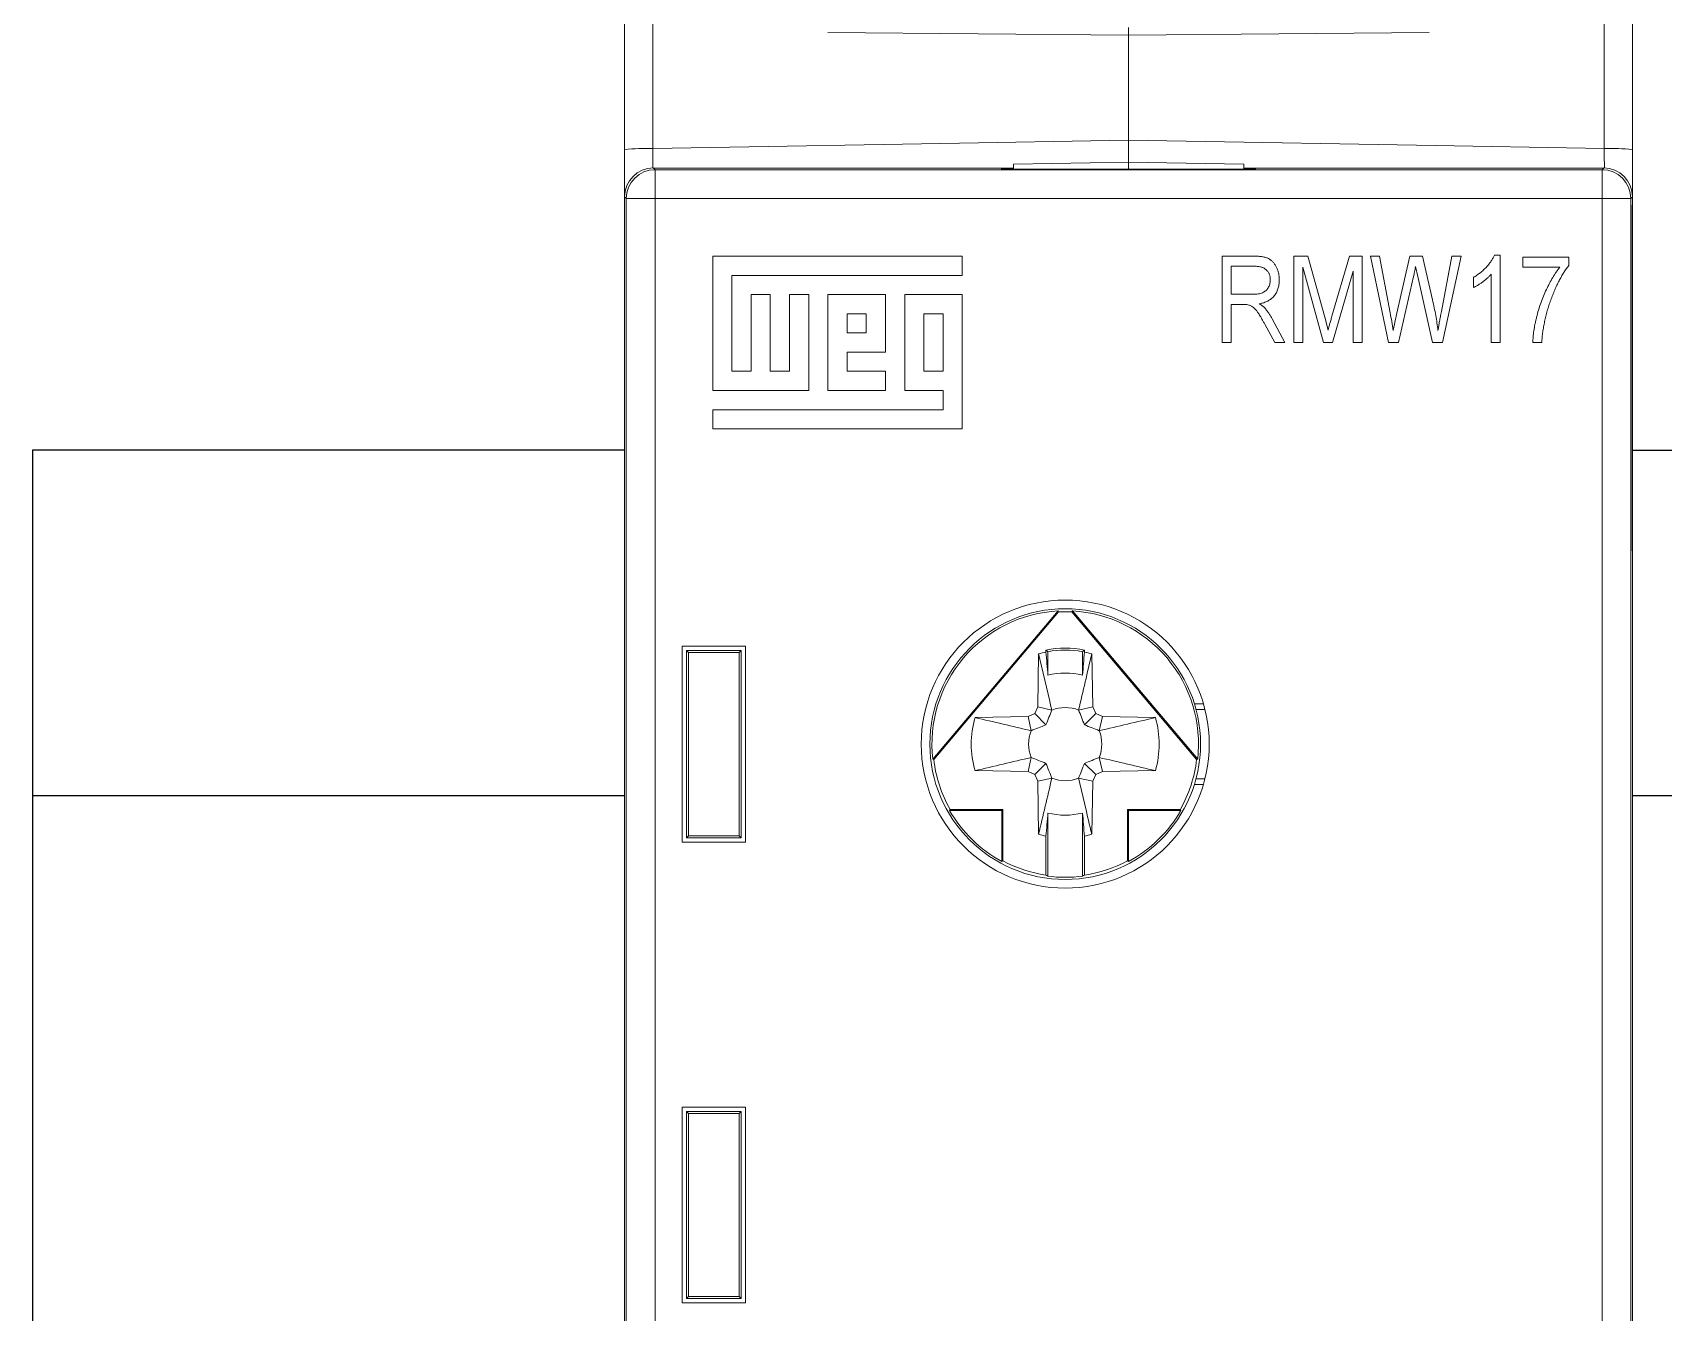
# Model space of a CAD drawing. Header units: millimetres. Extents: x -72 to 2978, y -1067 to 2817.
# Drawn here: x 61.5 to 89.82, y 1985.86 to 2008.08 of the extents above; entities that cross this region are included whole.
import ezdxf

# ---------------------------------------------------------------- set-up
doc = ezdxf.new("R2010")
doc.units = ezdxf.units.MM

msp = doc.modelspace()

# ---------------------------------------------------------------- linework, layer by layer
at = {"color": 7, "linetype": 'Continuous', "lineweight": 15}
for p, q in [((71.781, 2006.048), (71.781, 2013.777)), ((72.272, 2013.801), (72.272, 2006.066)), ((88.79, 2006.066), (88.79, 2013.801)), ((89.281, 2013.777), (89.281, 2006.048)), ((80.531, 2008.033), (75.31, 2008.078)), ((80.531, 2008.033), (85.751, 2008.078)), ((80.531, 2008.033), (80.531, 2006.21)), ((72.281, 2005.728), (72.31, 2005.699)), ((78.531, 2005.728), (72.281, 2005.728)), ((72.31, 2005.199), (72.31, 2005.699)), ((72.31, 2005.699), (88.752, 2005.699)), ((78.325, 2005.718), (78.325, 2005.708)), ((78.531, 2005.718), (78.325, 2005.718)), ((78.325, 2005.708), (78.325, 2005.718)), ((78.325, 2005.708), (82.737, 2005.708)), ((78.531, 2005.793), (80.531, 2005.828)), ((78.531, 2005.708), (78.531, 2005.793)), ((80.531, 2005.828), (80.531, 2005.708)), ((80.531, 2005.828), (82.531, 2005.793)), ((82.531, 2005.793), (82.531, 2005.708)), ((88.781, 2005.728), (82.531, 2005.728)), ((82.737, 2005.718), (82.531, 2005.718)), ((82.737, 2005.708), (82.737, 2005.718)), ((82.737, 2005.708), (82.737, 2005.718)), ((88.752, 2005.699), (88.781, 2005.728)), ((88.752, 2005.199), (88.752, 2005.699)), ((71.81, 2005.199), (71.781, 2005.228)), ((71.781, 2005.228), (71.781, 1961.428)), ((72.31, 2005.199), (71.81, 2005.199)), ((71.81, 1961.457), (71.81, 2005.199)), ((88.752, 2005.199), (72.31, 2005.199)), ((72.31, 2005.199), (72.31, 1961.457)), ((88.752, 1961.457), (88.752, 2005.199)), ((89.252, 2005.199), (88.752, 2005.199)), ((89.281, 2005.228), (89.252, 2005.199)), ((89.252, 2005.199), (89.252, 1961.457)), ((89.281, 1961.428), (89.281, 2005.228)), ((71.781, 2005.084), (71.781, 1961.572)), ((89.281, 1961.572), (89.281, 2005.084)), ((77.644, 2004.199), (73.31, 2004.199)), ((73.31, 2004.199), (73.31, 2001.865)), ((77.644, 2003.865), (77.644, 2004.199)), ((82.154, 2002.699), (82.154, 2004.199)), ((82.154, 2004.199), (82.705, 2004.199)), ((82.31, 2004.023), (82.31, 2003.536)), ((82.716, 2004.023), (82.31, 2004.023)), ((83.401, 2004.199), (83.645, 2004.199)), ((83.401, 2002.699), (83.401, 2004.199)), ((83.557, 2004.008), (83.557, 2002.699)), ((83.914, 2002.699), (83.557, 2004.008)), ((83.645, 2004.199), (83.937, 2003.137)), ((84.063, 2003.155), (84.369, 2004.199)), ((84.369, 2004.199), (84.589, 2004.199)), ((84.589, 2004.199), (84.589, 2002.699)), ((85.045, 2002.699), (84.732, 2004.199)), ((84.732, 2004.199), (84.89, 2004.199)), ((84.89, 2004.199), (85.074, 2003.215)), ((85.181, 2003.186), (85.417, 2004.199)), ((85.417, 2004.199), (85.634, 2004.199)), ((85.553, 2003.842), (85.515, 2004.018)), ((85.634, 2004.199), (85.809, 2003.44)), ((85.962, 2003.235), (86.147, 2004.199)), ((86.305, 2004.199), (85.983, 2002.699)), ((86.147, 2004.199), (86.305, 2004.199)), ((86.884, 2004.218), (86.985, 2004.218)), ((86.985, 2004.218), (86.985, 2002.699)), ((87.375, 2004.004), (87.375, 2004.179)), ((87.375, 2004.179), (88.174, 2004.179)), ((88.018, 2004.004), (87.375, 2004.004)), ((88.174, 2004.179), (88.174, 2004.036)), ((73.644, 2003.865), (77.644, 2003.865)), ((73.644, 2002.199), (73.644, 2003.865)), ((84.433, 2003.937), (84.073, 2002.699)), ((84.433, 2002.699), (84.433, 2003.937)), ((85.479, 2003.842), (85.216, 2002.699)), ((85.811, 2002.699), (85.553, 2003.842)), ((86.518, 2003.653), (86.518, 2003.829)), ((86.829, 2002.699), (86.829, 2003.887)), ((74.31, 2003.532), (73.977, 2003.532)), ((73.977, 2003.532), (73.977, 2002.199)), ((74.31, 2002.199), (74.31, 2003.532)), ((74.644, 2003.532), (74.644, 2002.199)), ((74.977, 2003.532), (74.644, 2003.532)), ((74.977, 2001.865), (74.977, 2003.532)), ((75.31, 2003.532), (75.31, 2001.865)), ((76.31, 2003.532), (75.31, 2003.532)), ((76.31, 2002.532), (76.31, 2003.532)), ((76.644, 2003.532), (76.644, 2001.865)), ((77.644, 2003.532), (76.644, 2003.532)), ((77.644, 2001.199), (77.644, 2003.532)), ((82.31, 2003.536), (82.676, 2003.536)), ((75.644, 2003.199), (75.644, 2002.865)), ((75.977, 2003.199), (75.644, 2003.199)), ((75.977, 2002.865), (75.977, 2003.199)), ((77.31, 2003.199), (76.977, 2003.199)), ((76.977, 2003.199), (76.977, 2002.199)), ((77.31, 2002.199), (77.31, 2003.199)), ((82.509, 2003.361), (82.31, 2003.361)), ((82.31, 2003.361), (82.31, 2002.699)), ((83.937, 2003.137), (83.995, 2002.915)), ((85.125, 2002.908), (85.181, 2003.186)), ((75.644, 2002.865), (75.977, 2002.865)), ((83.068, 2002.699), (82.895, 2003.02)), ((83.026, 2003.109), (83.245, 2002.699)), ((82.31, 2002.699), (82.154, 2002.699)), ((83.245, 2002.699), (83.068, 2002.699)), ((83.557, 2002.699), (83.401, 2002.699)), ((84.073, 2002.699), (83.914, 2002.699)), ((84.589, 2002.699), (84.433, 2002.699)), ((85.216, 2002.699), (85.045, 2002.699)), ((85.983, 2002.699), (85.811, 2002.699)), ((86.985, 2002.699), (86.829, 2002.699)), ((87.706, 2002.699), (87.55, 2002.699)), ((75.644, 2002.199), (75.644, 2002.532)), ((75.644, 2002.532), (76.31, 2002.532)), ((73.977, 2002.199), (73.644, 2002.199)), ((74.644, 2002.199), (74.31, 2002.199)), ((76.31, 2002.199), (75.644, 2002.199)), ((76.31, 2001.865), (76.31, 2002.199)), ((76.977, 2002.199), (77.31, 2002.199)), ((73.31, 2001.865), (74.977, 2001.865)), ((75.31, 2001.865), (76.31, 2001.865)), ((76.644, 2001.865), (77.31, 2001.865)), ((77.31, 2001.865), (77.31, 2001.532)), ((73.31, 2001.532), (73.31, 2001.199)), ((77.31, 2001.532), (73.31, 2001.532)), ((73.31, 2001.199), (77.644, 2001.199)), ((77.131, 1995.466), (79.307, 1998.04)), ((79.315, 1998.023), (79.307, 1998.04)), ((79.555, 1998.04), (79.547, 1998.023)), ((79.555, 1998.04), (81.731, 1995.466)), ((77.149, 1995.461), (79.315, 1998.023)), ((79.547, 1998.023), (81.713, 1995.461)), ((72.781, 1997.428), (73.881, 1997.428)), ((72.781, 1994.028), (72.781, 1997.428)), ((72.891, 1997.318), (72.856, 1997.353)), ((72.856, 1997.353), (72.856, 1994.103)), ((73.806, 1997.353), (72.856, 1997.353)), ((72.891, 1997.318), (72.891, 1994.138)), ((73.771, 1997.318), (72.891, 1997.318)), ((73.771, 1997.318), (73.806, 1997.353)), ((73.771, 1994.138), (73.771, 1997.318)), ((73.806, 1994.103), (73.806, 1997.353)), ((73.881, 1997.428), (73.881, 1994.028)), ((78.97, 1997.294), (78.954, 1996.373)), ((79.096, 1997.361), (79.096, 1997.325)), ((79.131, 1997.332), (79.131, 1996.924)), ((79.731, 1996.924), (79.731, 1997.332)), ((79.766, 1997.325), (79.766, 1997.361)), ((79.908, 1996.373), (79.892, 1997.294)), ((78.954, 1996.373), (78.902, 1996.257)), ((78.954, 1996.373), (79.198, 1996.319)), ((79.908, 1996.373), (79.663, 1996.319)), ((79.96, 1996.257), (79.908, 1996.373)), ((81.674, 1996.428), (81.831, 1996.428)), ((78.786, 1996.205), (77.865, 1996.189)), ((78.902, 1996.257), (78.786, 1996.205)), ((78.786, 1996.205), (78.84, 1995.961)), ((78.902, 1996.257), (79.096, 1996.063)), ((79.96, 1996.257), (79.766, 1996.063)), ((80.076, 1996.205), (79.96, 1996.257)), ((80.076, 1996.205), (80.022, 1995.961)), ((80.997, 1996.189), (80.076, 1996.205)), ((81.703, 1996.328), (81.858, 1996.328)), ((78.786, 1995.251), (78.84, 1995.495)), ((80.076, 1995.251), (80.022, 1995.495)), ((77.131, 1995.466), (77.149, 1995.461)), ((77.865, 1995.267), (78.786, 1995.251)), ((78.786, 1995.251), (78.902, 1995.199)), ((78.902, 1995.199), (79.096, 1995.393)), ((78.902, 1995.199), (78.954, 1995.083)), ((79.96, 1995.199), (79.766, 1995.393)), ((79.908, 1995.083), (79.96, 1995.199)), ((79.96, 1995.199), (80.076, 1995.251)), ((80.076, 1995.251), (80.997, 1995.267)), ((81.713, 1995.461), (81.731, 1995.466)), ((78.954, 1995.083), (79.198, 1995.137)), ((78.954, 1995.083), (78.97, 1994.162)), ((79.908, 1995.083), (79.663, 1995.137)), ((79.892, 1994.162), (79.908, 1995.083)), ((81.831, 1995.028), (81.674, 1995.028)), ((81.858, 1995.128), (81.703, 1995.128)), ((77.432, 1994.595), (77.422, 1994.578)), ((78.331, 1994.578), (77.422, 1994.578)), ((78.348, 1994.595), (77.432, 1994.595)), ((78.331, 1994.578), (78.348, 1994.595)), ((78.331, 1993.691), (78.331, 1994.578)), ((78.348, 1993.701), (78.348, 1994.595)), ((79.131, 1994.532), (79.131, 1993.436)), ((79.731, 1993.436), (79.731, 1994.532)), ((80.513, 1994.595), (80.513, 1993.701)), ((81.43, 1994.595), (80.513, 1994.595)), ((80.531, 1994.578), (80.513, 1994.595)), ((81.44, 1994.578), (80.531, 1994.578)), ((80.531, 1994.578), (80.531, 1993.691)), ((72.891, 1994.138), (72.856, 1994.103)), ((72.856, 1994.103), (73.806, 1994.103)), ((72.891, 1994.138), (73.771, 1994.138)), ((73.771, 1994.138), (73.806, 1994.103)), ((79.096, 1994.131), (79.096, 1993.455)), ((79.766, 1993.455), (79.766, 1994.131)), ((73.881, 1994.028), (72.781, 1994.028)), ((78.331, 1993.691), (78.348, 1993.701)), ((80.513, 1993.701), (80.531, 1993.691)), ((72.781, 1989.428), (73.881, 1989.428)), ((72.781, 1986.028), (72.781, 1989.428)), ((72.891, 1989.318), (72.856, 1989.353)), ((72.856, 1989.353), (72.856, 1986.103)), ((73.806, 1989.353), (72.856, 1989.353)), ((72.891, 1989.318), (72.891, 1986.138)), ((73.771, 1989.318), (72.891, 1989.318)), ((73.771, 1989.318), (73.806, 1989.353)), ((73.771, 1986.138), (73.771, 1989.318)), ((73.806, 1986.103), (73.806, 1989.353)), ((73.881, 1989.428), (73.881, 1986.028)), ((72.891, 1986.138), (72.856, 1986.103)), ((72.891, 1986.138), (73.771, 1986.138)), ((73.771, 1986.138), (73.806, 1986.103)), ((73.881, 1986.028), (72.781, 1986.028)), ((72.856, 1986.103), (73.806, 1986.103))]:
    msp.add_line(p, q, dxfattribs=at)
at = {"color": 102, "linetype": 'Continuous', "lineweight": 15}
msp.add_line((80.531, 2008.033), (80.531, 2008.168), dxfattribs=at)
msp.add_line((89.281, 1999.084), (89.281, 2005.084))
at = {"color": 6}
for p, q in [((71.781, 2000.828), (61.501, 2000.828)), ((61.501, 2000.828), (61.501, 1994.828)), ((71.781, 1994.828), (61.501, 1994.828)), ((61.501, 1994.828), (61.501, 1965.828))]:
    msp.add_line(p, q, dxfattribs=at)
at = {"color": 6, "linetype": 'ByBlock'}
for p, q in [((89.281, 2000.828), (95.435, 2000.828)), ((95.435, 1994.828), (89.281, 1994.828))]:
    msp.add_line(p, q, dxfattribs=at)
at = {"color": 7, "linetype": 'Continuous', "lineweight": 15, "flags": 128}
for points in [[(72.272, 2006.066), (73.272, 2006.083), (77.271, 2006.153), (80.531, 2006.21)], [(80.531, 2006.21), (81.531, 2006.192), (85.529, 2006.123), (88.79, 2006.066)], [(81.44, 1994.578), (81.435, 1994.587), (81.43, 1994.595)]]:
    msp.add_lwpolyline(points, dxfattribs=at)
at = {"color": 7, "linetype": 'Continuous', "lineweight": 15}
for radius in [2.5, 2.35]:
    msp.add_circle((79.431, 1995.728), radius, dxfattribs=at)
for centre, radius, start, end in [((72.151, 2002.644), 3.424, 87.9713, 96.2035), ((88.911, 2002.644), 3.424, 83.7965, 92.0287), ((72.31, 2005.199), 0.5, 90.0017, 179.9984), ((88.752, 2005.199), 0.5, 0.0016, 89.9983), ((79.431, 1995.728), 2.315, 93.0745, 186.4936), ((79.431, 1995.728), 2.315, 353.5064, 86.9255), ((79.431, 1995.728), 2.298, 87.1131, 92.8869), ((79.431, 1995.728), 1.632, 101.8415, 106.4118), ((79.431, 1995.728), 1.667, 78.4101, 101.5899), ((79.431, 1995.728), 1.632, 79.4085, 100.5915), ((79.431, 1995.728), 1.632, 73.5882, 78.1585), ((79.431, 1995.728), 1.233, 75.9215, 104.0785), ((79.431, 1995.728), 0.635, 68.5164, 111.4836), ((79.431, 1995.728), 1.632, 163.5882, 196.4118), ((79.431, 1995.728), 1.632, 343.5882, 16.4118), ((79.431, 1995.728), 0.635, 158.5164, 201.4836), ((79.431, 1995.728), 0.635, 338.5164, 21.4836), ((79.431, 1995.728), 2.298, 186.6813, 209.5325), ((79.431, 1995.728), 2.298, 330.4675, 353.3187), ((79.431, 1995.728), 0.635, 248.5164, 291.4836), ((79.431, 1995.728), 2.315, 209.7846, 241.6313), ((79.431, 1995.728), 1.233, 255.9215, 284.0785), ((79.431, 1995.728), 2.315, 298.3687, 330.2154), ((79.431, 1995.728), 1.632, 253.5882, 258.1585), ((79.431, 1995.728), 1.632, 281.8415, 286.4118), ((79.431, 1995.728), 2.298, 241.8906, 261.6181), ((79.431, 1995.728), 2.298, 278.3819, 298.1094), ((79.431, 1995.728), 2.312, 262.5431, 277.4569)]:
    msp.add_arc(centre, radius, start, end, dxfattribs=at)
for centre, major_axis, ratio, start_param, end_param in [((72.281, 2005.228), (-0.354, 0.354), 0.999973, 5.497801, 7.06857), ((88.781, 2005.228), (0.354, 0.354), 0.999973, 5.497801, 7.06857), ((80.588, 1995.728), (2.894, 0), 0.916608, 4.17078, 4.184807), ((78.274, 1995.728), (2.894, 0), 0.916608, 5.239971, 5.253998)]:
    msp.add_ellipse(centre, major_axis=major_axis, ratio=ratio, start_param=start_param, end_param=end_param, dxfattribs=at)
for points, knots in [([(71.781, 2006.048), (71.781, 2005.986), (71.781, 2005.813), (71.781, 2005.547), (71.781, 2005.324), (71.781, 2005.251), (71.781, 2005.228)], [0, 0, 0, 0, 0.183153, 0.515053, 0.846973, 1, 1, 1, 1]), ([(80.531, 2006.21), (80.531, 2006.154), (80.531, 2006.043), (80.531, 2005.903), (80.531, 2005.844), (80.531, 2005.818)], [0, 0, 0, 0, 0.359008, 0.718015, 1, 1, 1, 1]), ([(80.531, 2005.818), (80.531, 2005.824), (80.531, 2005.856), (80.531, 2005.96), (80.531, 2006.092), (80.531, 2006.179), (80.531, 2006.21)], [0, 0, 0, 0, 0.087417, 0.44514, 0.802841, 1, 1, 1, 1]), ([(89.281, 2005.228), (89.281, 2005.291), (89.281, 2005.419), (89.281, 2005.713), (89.281, 2005.936), (89.281, 2006.048)], [0, 0, 0, 0, 0.322195, 0.661098, 1, 1, 1, 1]), ([(82.705, 2004.199), (82.719, 2004.199), (82.746, 2004.198), (82.785, 2004.196), (82.821, 2004.193), (82.855, 2004.189), (82.885, 2004.182), (82.913, 2004.175), (82.938, 2004.167), (82.967, 2004.153), (83.001, 2004.132), (83.037, 2004.1), (83.068, 2004.06), (83.096, 2004.015), (83.12, 2003.963), (83.136, 2003.908), (83.146, 2003.848), (83.147, 2003.806), (83.148, 2003.785)], [0, 0, 0, 0, 0.059861, 0.115867, 0.168079, 0.216582, 0.261137, 0.301832, 0.339688, 0.374291, 0.44084, 0.509232, 0.581286, 0.658766, 0.739724, 0.822665, 0.908999, 1, 1, 1, 1]), ([(82.992, 2003.784), (82.992, 2003.793), (82.991, 2003.811), (82.988, 2003.837), (82.982, 2003.861), (82.975, 2003.884), (82.965, 2003.905), (82.953, 2003.925), (82.939, 2003.943), (82.923, 2003.96), (82.904, 2003.975), (82.884, 2003.988), (82.861, 2003.999), (82.836, 2004.008), (82.809, 2004.015), (82.78, 2004.02), (82.749, 2004.023), (82.727, 2004.023), (82.716, 2004.023)], [0, 0, 0, 0, 0.065327, 0.127357, 0.18677, 0.244741, 0.300513, 0.356097, 0.411409, 0.467417, 0.524221, 0.583217, 0.643559, 0.706897, 0.774123, 0.84489, 0.920043, 1, 1, 1, 1]), ([(85.515, 2004.018), (85.512, 2004.002), (85.506, 2003.971), (85.497, 2003.925), (85.488, 2003.883), (85.482, 2003.855), (85.479, 2003.842)], [0, 0, 0, 0, 0.270605, 0.527888, 0.770564, 1, 1, 1, 1]), ([(86.518, 2003.829), (86.539, 2003.841), (86.581, 2003.866), (86.639, 2003.91), (86.695, 2003.957), (86.745, 2004.008), (86.79, 2004.061), (86.829, 2004.113), (86.861, 2004.165), (86.877, 2004.201), (86.884, 2004.218)], [0, 0, 0, 0, 0.135284, 0.26941, 0.402801, 0.536191, 0.665211, 0.785343, 0.896318, 1, 1, 1, 1]), ([(87.55, 2002.699), (87.551, 2002.715), (87.552, 2002.747), (87.556, 2002.797), (87.561, 2002.85), (87.568, 2002.904), (87.577, 2002.959), (87.588, 2003.017), (87.601, 2003.077), (87.62, 2003.159), (87.648, 2003.262), (87.688, 2003.384), (87.733, 2003.502), (87.784, 2003.616), (87.838, 2003.725), (87.895, 2003.826), (87.954, 2003.919), (87.997, 2003.976), (88.018, 2004.004)], [0, 0, 0, 0, 0.034222, 0.069813, 0.107007, 0.145882, 0.186019, 0.227874, 0.271427, 0.316576, 0.408093, 0.498715, 0.588596, 0.678127, 0.765339, 0.847918, 0.925972, 1, 1, 1, 1]), ([(88.174, 2004.036), (88.159, 2004.016), (88.129, 2003.976), (88.086, 2003.911), (88.045, 2003.842), (88.006, 2003.769), (87.967, 2003.692), (87.93, 2003.61), (87.895, 2003.523), (87.861, 2003.434), (87.829, 2003.342), (87.8, 2003.249), (87.776, 2003.157), (87.755, 2003.065), (87.737, 2002.973), (87.723, 2002.882), (87.712, 2002.79), (87.708, 2002.729), (87.706, 2002.699)], [0, 0, 0, 0, 0.051765, 0.105365, 0.161209, 0.219212, 0.279359, 0.342018, 0.40698, 0.474589, 0.542816, 0.610255, 0.676789, 0.742504, 0.807531, 0.872125, 0.936173, 1, 1, 1, 1]), ([(82.676, 2003.536), (82.694, 2003.537), (82.73, 2003.537), (82.779, 2003.542), (82.821, 2003.55), (82.856, 2003.562), (82.887, 2003.578), (82.913, 2003.598), (82.936, 2003.621), (82.956, 2003.649), (82.972, 2003.679), (82.983, 2003.712), (82.991, 2003.747), (82.992, 2003.772), (82.992, 2003.784)], [0, 0, 0, 0, 0.122755, 0.230056, 0.322791, 0.40207, 0.47475, 0.545845, 0.616658, 0.689747, 0.764806, 0.840517, 0.918295, 1, 1, 1, 1]), ([(83.148, 2003.785), (83.147, 2003.771), (83.147, 2003.744), (83.143, 2003.704), (83.136, 2003.666), (83.126, 2003.63), (83.113, 2003.596), (83.098, 2003.564), (83.079, 2003.534), (83.058, 2003.506), (83.035, 2003.481), (83.008, 2003.458), (82.979, 2003.437), (82.948, 2003.419), (82.914, 2003.403), (82.877, 2003.39), (82.838, 2003.379), (82.811, 2003.373), (82.797, 2003.371)], [0, 0, 0, 0, 0.070124, 0.136973, 0.201515, 0.263247, 0.323812, 0.382633, 0.440984, 0.498977, 0.557187, 0.615133, 0.67446, 0.734991, 0.797237, 0.861968, 0.929489, 1, 1, 1, 1]), ([(86.829, 2003.887), (86.82, 2003.876), (86.8, 2003.853), (86.766, 2003.821), (86.727, 2003.787), (86.685, 2003.755), (86.642, 2003.724), (86.599, 2003.696), (86.558, 2003.672), (86.531, 2003.659), (86.518, 2003.653)], [0, 0, 0, 0, 0.111569, 0.231228, 0.361627, 0.501035, 0.640157, 0.769329, 0.889276, 1, 1, 1, 1]), ([(85.809, 2003.44), (85.819, 2003.394), (85.839, 2003.304), (85.865, 2003.169), (85.887, 2003.038), (85.899, 2002.951), (85.904, 2002.908)], [0, 0, 0, 0, 0.260311, 0.513506, 0.759855, 1, 1, 1, 1]), ([(82.895, 2003.02), (82.887, 2003.035), (82.871, 2003.063), (82.848, 2003.104), (82.827, 2003.141), (82.807, 2003.174), (82.789, 2003.202), (82.773, 2003.227), (82.758, 2003.247), (82.74, 2003.268), (82.719, 2003.29), (82.694, 2003.312), (82.669, 2003.329), (82.644, 2003.342), (82.616, 2003.351), (82.585, 2003.357), (82.548, 2003.36), (82.522, 2003.361), (82.509, 2003.361)], [0, 0, 0, 0, 0.092728, 0.177366, 0.254414, 0.323889, 0.385354, 0.438553, 0.484631, 0.522952, 0.588828, 0.648611, 0.702575, 0.751873, 0.802247, 0.860186, 0.925559, 1, 1, 1, 1]), ([(82.797, 2003.371), (82.807, 2003.365), (82.827, 2003.354), (82.853, 2003.337), (82.876, 2003.319), (82.889, 2003.307), (82.895, 2003.301)], [0, 0, 0, 0, 0.289711, 0.551497, 0.788143, 1, 1, 1, 1]), ([(82.895, 2003.301), (82.907, 2003.286), (82.932, 2003.257), (82.965, 2003.21), (82.997, 2003.161), (83.016, 2003.126), (83.026, 2003.109)], [0, 0, 0, 0, 0.245563, 0.493888, 0.744613, 1, 1, 1, 1]), ([(83.995, 2002.915), (83.997, 2002.922), (84.001, 2002.937), (84.008, 2002.961), (84.015, 2002.988), (84.023, 2003.017), (84.032, 2003.048), (84.042, 2003.081), (84.052, 2003.117), (84.059, 2003.142), (84.063, 2003.155)], [0, 0, 0, 0, 0.090712, 0.190611, 0.302053, 0.422037, 0.551217, 0.690772, 0.840366, 1, 1, 1, 1]), ([(85.074, 2003.215), (85.083, 2003.165), (85.102, 2003.063), (85.117, 2002.96), (85.125, 2002.908)], [0, 0, 0, 0, 0.497105, 1, 1, 1, 1]), ([(85.904, 2002.908), (85.908, 2002.933), (85.916, 2002.985), (85.93, 2003.065), (85.945, 2003.148), (85.956, 2003.205), (85.962, 2003.235)], [0, 0, 0, 0, 0.229818, 0.473981, 0.729798, 1, 1, 1, 1])]:
    msp.add_open_spline(points, degree=3, knots=knots, dxfattribs=at)
at = {"color": 102, "linetype": 'Continuous', "lineweight": 15}
for points, knots in [([(72.269, 2005.725), (72.269, 2005.755), (72.269, 2005.824), (72.27, 2005.949), (72.272, 2006.035), (72.272, 2006.066)], [0, 0, 0, 0, 0.325567, 0.760139, 1, 1, 1, 1]), ([(88.79, 2006.066), (88.79, 2006.011), (88.792, 2005.9), (88.793, 2005.782), (88.793, 2005.738), (88.793, 2005.729)], [0, 0, 0, 0, 0.440566, 0.881035, 1, 1, 1, 1])]:
    msp.add_open_spline(points, degree=3, knots=knots, dxfattribs=at)
at = {"color": 7, "linetype": 'Continuous', "lineweight": 15}
for points in [[(78.97, 1997.294), (79.046, 1996.969), (79.122, 1996.646), (79.198, 1996.319)], [(79.096, 1997.361), (79.108, 1997.352), (79.119, 1997.342), (79.131, 1997.332)], [(79.131, 1996.924), (79.119, 1997.058), (79.108, 1997.192), (79.096, 1997.325)], [(79.663, 1996.319), (79.74, 1996.646), (79.816, 1996.969), (79.892, 1997.294)], [(79.766, 1997.361), (79.754, 1997.352), (79.743, 1997.342), (79.731, 1997.332)], [(79.766, 1997.325), (79.754, 1997.192), (79.743, 1997.058), (79.731, 1996.924)], [(78.84, 1995.961), (78.513, 1996.037), (78.189, 1996.113), (77.865, 1996.189)], [(78.84, 1995.961), (78.923, 1995.993), (79.007, 1996.026), (79.096, 1996.063)], [(79.198, 1996.319), (79.166, 1996.236), (79.133, 1996.152), (79.096, 1996.063)], [(79.663, 1996.319), (79.696, 1996.236), (79.729, 1996.152), (79.766, 1996.063)], [(80.022, 1995.961), (79.939, 1995.993), (79.855, 1996.026), (79.766, 1996.063)], [(80.997, 1996.189), (80.672, 1996.113), (80.349, 1996.037), (80.022, 1995.961)], [(77.865, 1995.267), (78.189, 1995.343), (78.513, 1995.419), (78.84, 1995.495)], [(78.84, 1995.495), (78.923, 1995.463), (79.007, 1995.43), (79.096, 1995.393)], [(80.022, 1995.495), (79.939, 1995.463), (79.855, 1995.43), (79.766, 1995.393)], [(80.022, 1995.495), (80.349, 1995.419), (80.672, 1995.343), (80.997, 1995.267)], [(79.198, 1995.137), (79.166, 1995.22), (79.133, 1995.304), (79.096, 1995.393)], [(79.663, 1995.137), (79.696, 1995.22), (79.729, 1995.304), (79.766, 1995.393)], [(78.97, 1994.162), (79.046, 1994.487), (79.122, 1994.81), (79.198, 1995.137)], [(79.892, 1994.162), (79.816, 1994.487), (79.74, 1994.81), (79.663, 1995.137)], [(79.096, 1994.131), (79.108, 1994.264), (79.119, 1994.398), (79.131, 1994.532)], [(79.731, 1994.532), (79.743, 1994.398), (79.754, 1994.264), (79.766, 1994.131)]]:
    msp.add_open_spline(points, degree=3, dxfattribs=at)

doc.saveas('drawing.dxf')
